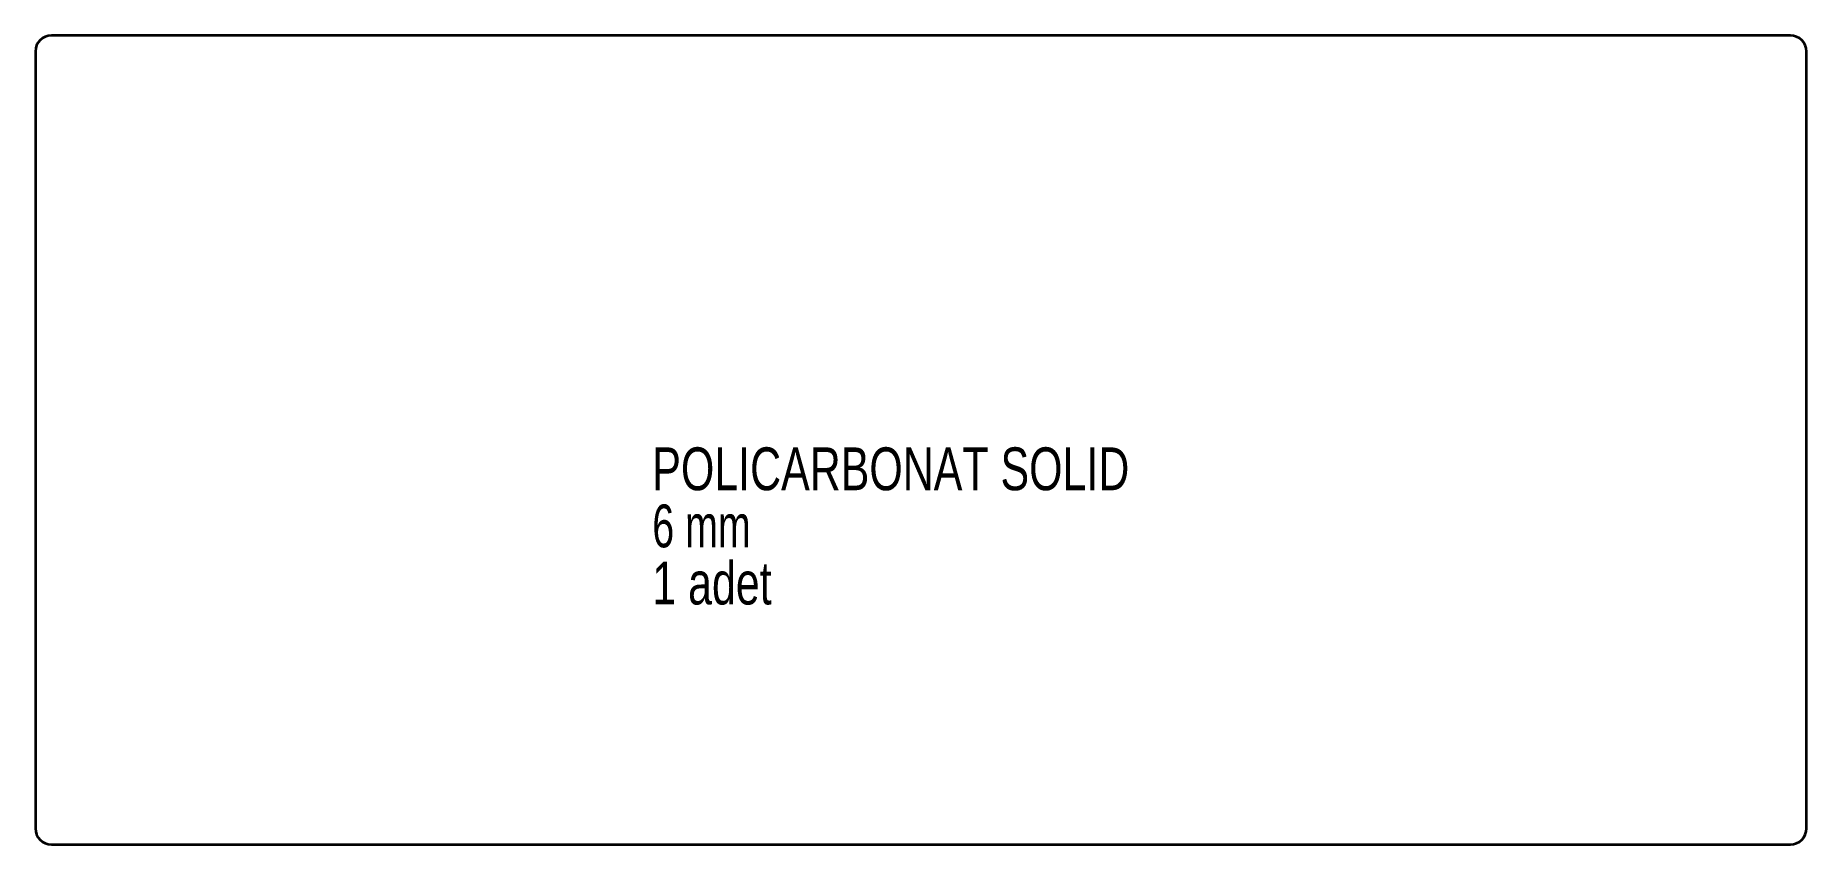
# Model space of a CAD drawing. Header units: millimetres. Extents: x -358 to 737, y -108 to 392.
import ezdxf

# ---------------------------------------------------------------- set-up
doc = ezdxf.new("R2010")
doc.units = ezdxf.units.MM
doc.styles.add('SLDTEXTSTYLE0', font='TXT', dxfattribs={"width": 0.75})
doc.styles.add('SLDTEXTSTYLE1', font='TXT', dxfattribs={"width": 0.6875})

msp = doc.modelspace()

# ---------------------------------------------------------------- linework, layer by layer
at = {"color": 7, "linetype": 'Continuous', "lineweight": 35}
for p, q in [((726.5, 391.8), (-348.5, 391.8)), ((-358.5, 381.8), (-358.5, -98.2)), ((736.5, -98.2), (736.5, 381.8)), ((-348.5, -108.2), (726.5, -108.2))]:
    msp.add_line(p, q, dxfattribs=at)
for centre, start, end in [((-348.5, 381.8), 90, 180), ((726.5, 381.8), 0, 90), ((-348.5, -98.2), 180, 270), ((726.5, -98.2), 270, 0)]:
    msp.add_arc(centre, 10, start, end, dxfattribs=at)

# ---------------------------------------------------------------- texts
at = {"color": 7, "linetype": 'Continuous', "lineweight": 0, "attachment_point": 1}
for s, insert, char_height, style in [('POLICARBONAT SOLID', (22.9, 137.2), 26.458, 'SLDTEXTSTYLE0'), ('6 mm', (22.9, 101.9), 26.46, 'SLDTEXTSTYLE1'), ('1 adet', (22.9, 66.6), 26.46, 'SLDTEXTSTYLE0')]:
    msp.add_mtext(s, dxfattribs=dict(at, insert=insert, char_height=char_height, style=style))

doc.saveas('drawing.dxf')
